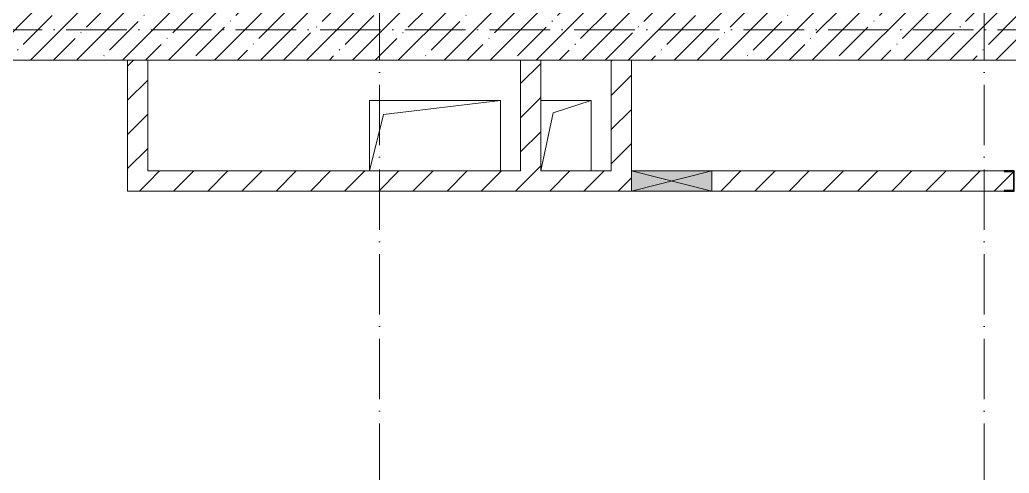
# Model space of a CAD drawing. Header units: millimetres. Extents: x -12989 to 629078, y -109036 to 555275.
# Drawn here: x 538775 to 543685, y -48735 to -46485 of the extents above; entities that cross this region are included whole.
import ezdxf

# ---------------------------------------------------------------- set-up
doc = ezdxf.new("R2010")
doc.units = ezdxf.units.MM
doc.linetypes.add('50_200_ШТРИХ_1Т_ш5_п1_п1_', pattern=[700, 500, -100, 0, -100])
for name, color, linetype, lineweight in [('A-DETL-GENF-OTLN', 7, 'Continuous', 9), ('A-FLOR-____-OTLN', 7, 'Continuous', 9), ('A-GENM-____-MCUT', 7, 'Continuous', 25), ('A-GENM-____-OTLN', 7, 'Continuous', 9), ('A-GENM-____-OTLN-1', 7, 'Continuous', 25), ('A-GLAZ-____-OTLN', 7, 'Continuous', 9), ('A-WALL-____-MCUT-1', 7, 'Continuous', 9), ('A-WALL-____-PATT-1', 7, 'Continuous', 9), ('A-WALL-FNSH-MCUT-1', 7, 'Continuous', 9), ('S-GRID-____-OTLN-1', 7, '50_200_ШТРИХ_1Т_ш5_п1_п1_', 9)]:
    doc.layers.add(name, color=color, linetype=linetype, lineweight=lineweight)
pattern_1 = [(45, (523510.01, -90515.61), (-84.8528, 84.8528), [])]

# ---------------------------------------------------------------- blocks, each defined once
blk = doc.blocks.new('154_Фахверк_СКБ_Швеллер - Тип_100_3960-28318856-АР1_План отверстий 3 этажа в осях 1-64_А-ГГ')
at = {"layer": 'A-GENM-____-MCUT'}
for p, q in [((175, 50), (125, 50)), ((125, 50), (125, -50)), ((175, 47), (175, 50)), ((128, 47), (175, 47)), ((128, -47), (128, 47)), ((175, -47), (128, -47)), ((175, -50), (175, -47)), ((125, -50), (175, -50))]:
    blk.add_line(p, q, dxfattribs=at)
blk = doc.blocks.new('AR_Отверстие прямоугольное _в плите_ - AR_Отверстие прямоугольное _в плите_-30552566-АР1_План отверстий 3 этажа в осях 1-64_А-ГГ')
at = {"layer": 'A-GENM-____-OTLN'}
for p, q in [((325, 175), (-325, 175)), ((-325, 175), (-325, -175)), ((-255, 105), (325, 175)), ((325, -175), (325, 175)), ((-325, -175), (-255, 105))]:
    blk.add_line(p, q, dxfattribs=at)
blk = doc.blocks.new('AR_Отверстие прямоугольное _в плите_ - AR_Отверстие прямоугольное _в плите_-30459243-АР1_План отверстий 3 этажа в осях 1-64_А-ГГ')
at = {"layer": 'A-GENM-____-OTLN'}
for p, q in [((125, 175), (-125, 175)), ((-62.5, 112.5), (125, 175)), ((125, -175), (125, 175)), ((-125, -175), (-62.5, 112.5))]:
    blk.add_line(p, q, dxfattribs=at)
blk = doc.blocks.new('AR_Отверстие прямоугольное _в стене__БезПР - AR_Отверстие прямоугольное _в стене__БезПР-36899498-АР1_План отверстий 3 этажа в осях 1-64_А-ГГ')
at = {"layer": 'A-GLAZ-____-OTLN'}
blk.add_hatch(color=256, dxfattribs=at).paths.add_polyline_path([(200, -50), (200, 50), (-200, 50), (-200, -50)], flags=0)
at = {"layer": 'A-DETL-GENF-OTLN'}
for p, q in [((-200, -50), (-200, 50)), ((-200, 50), (200, 50)), ((200, 50), (-200, -50)), ((-200, 50), (200, -50)), ((200, 50), (-200, 50)), ((-200, 50), (-200, -50)), ((200, 50), (200, -50)), ((200, -50), (200, 50)), ((200, -50), (-200, -50)), ((-200, -50), (200, -50))]:
    blk.add_line(p, q, dxfattribs=at)
at = {"layer": 'A-GLAZ-____-OTLN'}
blk.add_line((200, 50), (-200, 50), dxfattribs=at)
blk = doc.blocks.new('3эт')
at = {"layer": 'S-GRID-____-OTLN-1', "color": 251, "ltscale": 0.6, "true_color": 0x636466}
for p, q in [((300820.7, -91346.1), (300820.7, -36982.5)), ((303820.7, -91346.1), (303820.7, -36982.5)), ((279101.9, -42882.4), (310478.4, -42882.4))]:
    blk.add_line(p, q, dxfattribs=at)

msp = doc.modelspace()

# ---------------------------------------------------------------- hatches: boundary and pattern name
at = {"layer": 'A-WALL-____-PATT-1'}
h = msp.add_hatch(dxfattribs=at)
h.set_pattern_fill('FP_38', color=256, style=0, pattern_type=2)
h.set_pattern_definition([(45, (523510, -90515.61), (-114.04925, 114.04925), []), (45, (523624.06, -90515.61), (-114.04925, 114.04925), [201.612, -40.322, 3.353, -36.97])])
h.paths.add_polyline_path([(546560.0077, -46684.5723), (546560.0077, -46434.5723), (538110.0077, -46434.5723), (538110.0077, -46684.5723), (544705.9022, -46684.5723)], flags=0)
h = msp.add_hatch(dxfattribs=at)
h.set_pattern_fill('FP_4', color=256, style=0, pattern_type=2)
h.set_pattern_definition(pattern_1)
h.paths.add_polyline_path([(539310.0077, -47334.5723), (539410.0077, -47334.5723), (539410.0077, -46684.5723), (539310.0077, -46684.5723), (539310.0077, -46780.0422)], flags=0)
h = msp.add_hatch(dxfattribs=at)
h.set_pattern_fill('FP_4', color=256, style=0, pattern_type=2)
h.set_pattern_definition(pattern_1)
h.paths.add_polyline_path([(541360.0077, -47234.5723), (541360.0077, -46684.5723), (541260.0077, -46684.5723), (541260.0077, -47234.5723)], flags=0)
h = msp.add_hatch(dxfattribs=at)
h.set_pattern_fill('FP_4', color=256, style=0, pattern_type=2)
h.set_pattern_definition(pattern_1)
h.paths.add_polyline_path([(541810.0077, -47234.5723), (541810.0077, -46684.5723), (541710.0077, -46684.5723), (541710.0077, -47234.5723)], flags=0)
h = msp.add_hatch(dxfattribs=at)
h.set_pattern_fill('FP_4', color=256, style=0, pattern_type=2)
h.set_pattern_definition(pattern_1)
h.paths.add_polyline_path([(545660.0077, -47334.5723), (545660.0077, -47234.5723), (543710.0077, -47234.5723), (543710.0077, -47334.5723), (544705.9022, -47334.5723)], flags=0)
h.paths.add_polyline_path([(543660.0077, -47334.5723), (543660.0077, -47331.5723), (543707.0077, -47331.5723), (543707.0077, -47237.5723), (543660.0077, -47237.5723), (543660.0077, -47234.5723), (542210.0077, -47234.5723), (542210.0077, -47334.5723), (542938.4379, -47334.5723)], flags=0)
h.paths.add_polyline_path([(541810.0077, -47334.5723), (541810.0077, -47234.5723), (539410.0077, -47234.5723), (539410.0077, -47334.5723), (541170.9736, -47334.5723)], flags=0)

# ---------------------------------------------------------------- linework, layer by layer
at = {"layer": 'A-FLOR-____-OTLN'}
for p, q in [((540510.0077, -46884.5723), (541160.0077, -46884.5723)), ((540510.0077, -47234.5723), (540510.0077, -46884.5723)), ((541160.0077, -46884.5723), (541160.0077, -47234.5723)), ((541360.0077, -46884.5723), (541610.0077, -46884.5723)), ((541610.0077, -46884.5723), (541610.0077, -47234.5723))]:
    msp.add_line(p, q, dxfattribs=at)
at = {"layer": 'A-WALL-____-MCUT-1'}
msp.add_line((538060.0077, -46684.5723), (546560.0077, -46684.5723), dxfattribs=at)
at = {"layer": 'A-WALL-FNSH-MCUT-1'}
for p, q in [((539310.0077, -46684.5723), (539310.0077, -47334.5723)), ((539410.0077, -47234.5723), (539410.0077, -46684.5723)), ((541260.0077, -46684.5723), (541260.0077, -47234.5723)), ((541360.0077, -47234.5723), (541360.0077, -46684.5723)), ((541710.0077, -46684.5723), (541710.0077, -47234.5723)), ((541810.0077, -47234.5723), (541810.0077, -46684.5723)), ((541260.0077, -47234.5723), (539410.0077, -47234.5723)), ((541710.0077, -47234.5723), (541360.0077, -47234.5723)), ((543660.0077, -47234.5723), (542210.0077, -47234.5723)), ((539310.0077, -47334.5723), (541810.0077, -47334.5723)), ((542210.0077, -47334.5723), (543660.0077, -47334.5723))]:
    msp.add_line(p, q, dxfattribs=at)

# ---------------------------------------------------------------- block references
msp.add_blockref('3эт', (239739.3002, -3652.1582))
at = {"layer": 'A-GENM-____-OTLN'}
for name, p in [('AR_Отверстие прямоугольное _в плите_ - AR_Отверстие прямоугольное _в плите_-30552566-АР1_План отверстий 3 этажа в осях 1-64_А-ГГ', (540835.0077, -47059.5723)), ('AR_Отверстие прямоугольное _в плите_ - AR_Отверстие прямоугольное _в плите_-30459243-АР1_План отверстий 3 этажа в осях 1-64_А-ГГ', (541485.0077, -47059.5723))]:
    msp.add_blockref(name, p, dxfattribs=at)
at = {"layer": 'A-GENM-____-OTLN-1', "rotation": 180}
msp.add_blockref('154_Фахверк_СКБ_Швеллер - Тип_100_3960-28318856-АР1_План отверстий 3 этажа в осях 1-64_А-ГГ', (543835.0077, -47284.5723), dxfattribs=at)
at = {"layer": 'A-GLAZ-____-OTLN'}
msp.add_blockref('AR_Отверстие прямоугольное _в стене__БезПР - AR_Отверстие прямоугольное _в стене__БезПР-36899498-АР1_План отверстий 3 этажа в осях 1-64_А-ГГ', (542010.0077, -47284.5723), dxfattribs=at)

doc.saveas('drawing.dxf')
